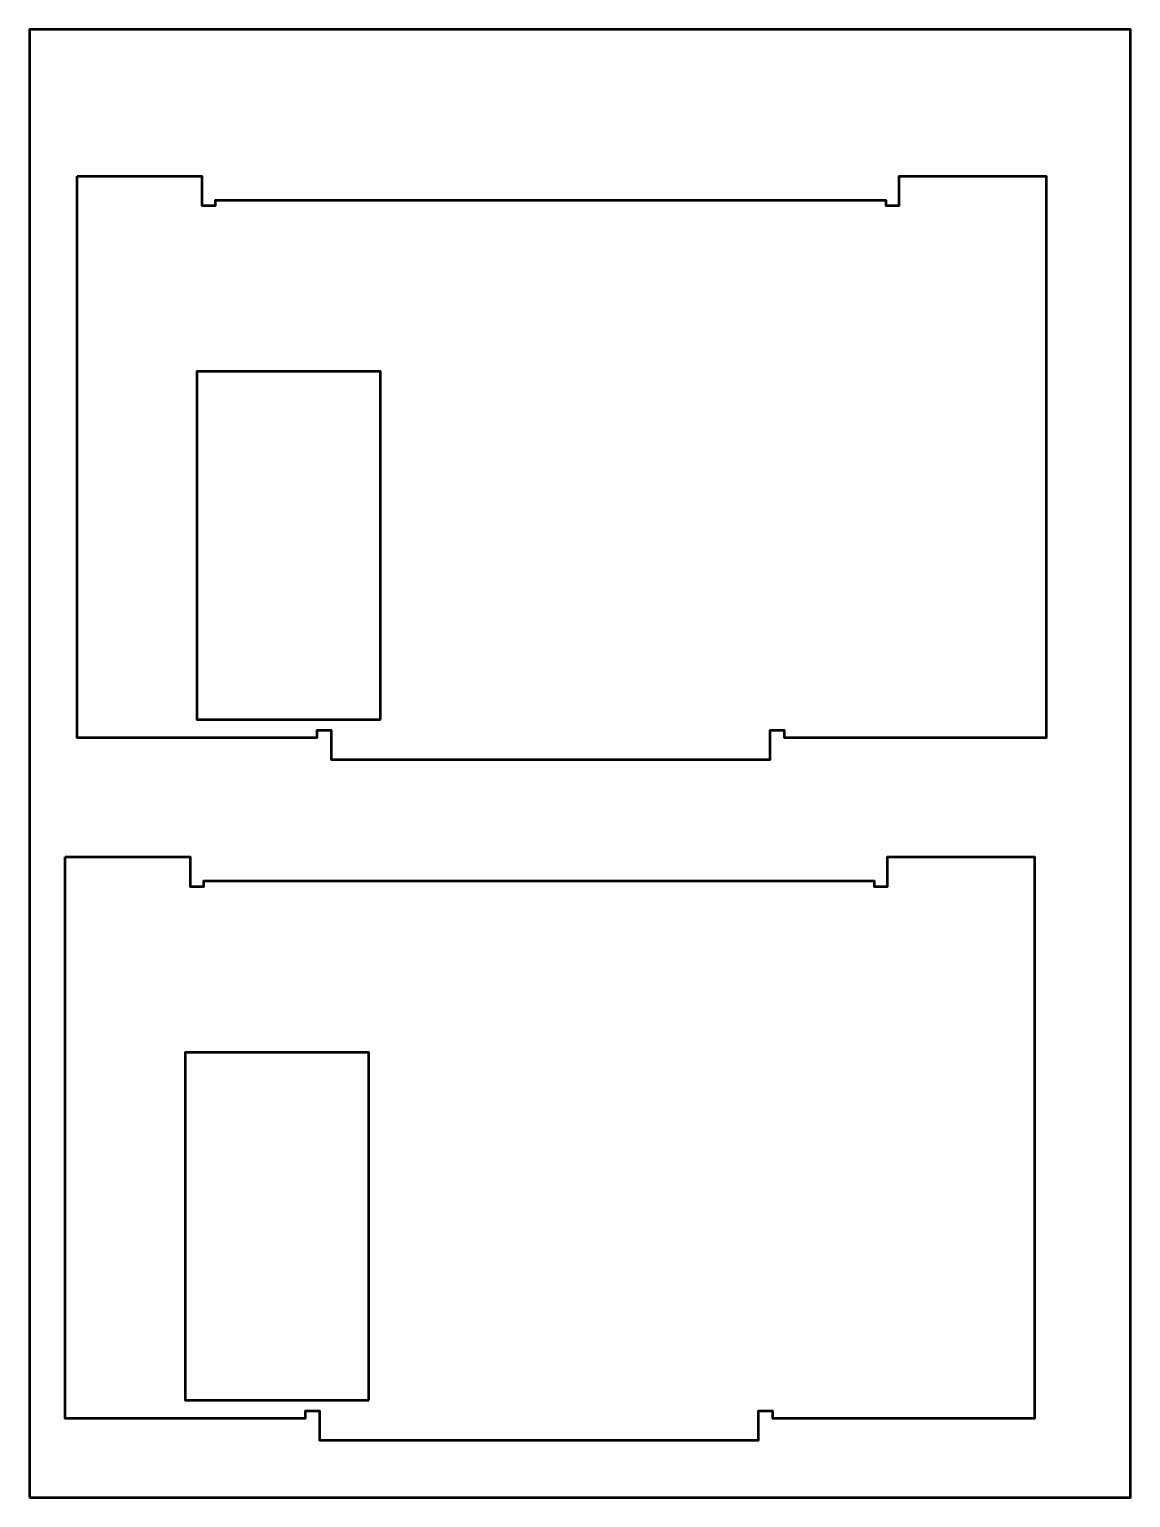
# Paper-space layout 'ISO A3 Title Block' of a CAD drawing. Header units: millimetres. Extents: x 0 to 300, y 0 to 400.
import ezdxf

# ---------------------------------------------------------------- set-up
doc = ezdxf.new("R2010")
doc.units = ezdxf.units.MM
doc.layers.add('Номера', color=7, linetype='Continuous')
doc.layers.add('Чертеж', color=7, linetype='Continuous')

psp = doc.layouts.new('ISO A3 Title Block')

# ---------------------------------------------------------------- linework, layer by layer
at = {"layer": 'Номера', "lineweight": 50}
psp.add_lwpolyline([(0, 0), (300, 0), (300, 400), (0, 400)], close=True, dxfattribs=at)
at = {"layer": 'Чертеж', "lineweight": 50}
for points in [[(12.98, 360.01), (46.98, 360.01), (46.98, 352.01), (50.68, 352.01), (50.68, 353.51), (233.28, 353.51), (233.28, 352.01), (236.98, 352.01), (236.98, 360.01), (276.98, 360.01), (276.98, 207.01), (205.68, 207.01), (205.68, 209.01), (201.68, 209.01), (201.68, 201.01), (82.28, 201.01), (82.28, 209.01), (78.28, 209.01), (78.28, 207.01), (12.98, 207.01), (12.98, 360.01)], [(9.79, 174.53), (43.79, 174.53), (43.79, 166.53), (47.49, 166.53), (47.49, 168.03), (230.09, 168.03), (230.09, 166.53), (233.79, 166.53), (233.79, 174.53), (273.79, 174.53), (273.79, 21.53), (202.49, 21.53), (202.49, 23.53), (198.49, 23.53), (198.49, 15.53), (79.09, 15.53), (79.09, 23.53), (75.09, 23.53), (75.09, 21.53), (9.79, 21.53), (9.79, 174.53)]]:
    psp.add_lwpolyline(points, dxfattribs=at)
for points in [[(95.63, 212.01), (95.63, 306.77), (45.63, 306.77), (45.63, 212.01)], [(92.44, 26.53), (92.44, 121.28), (42.44, 121.28), (42.44, 26.53)]]:
    psp.add_lwpolyline(points, close=True, dxfattribs=at)

doc.saveas('drawing.dxf')
